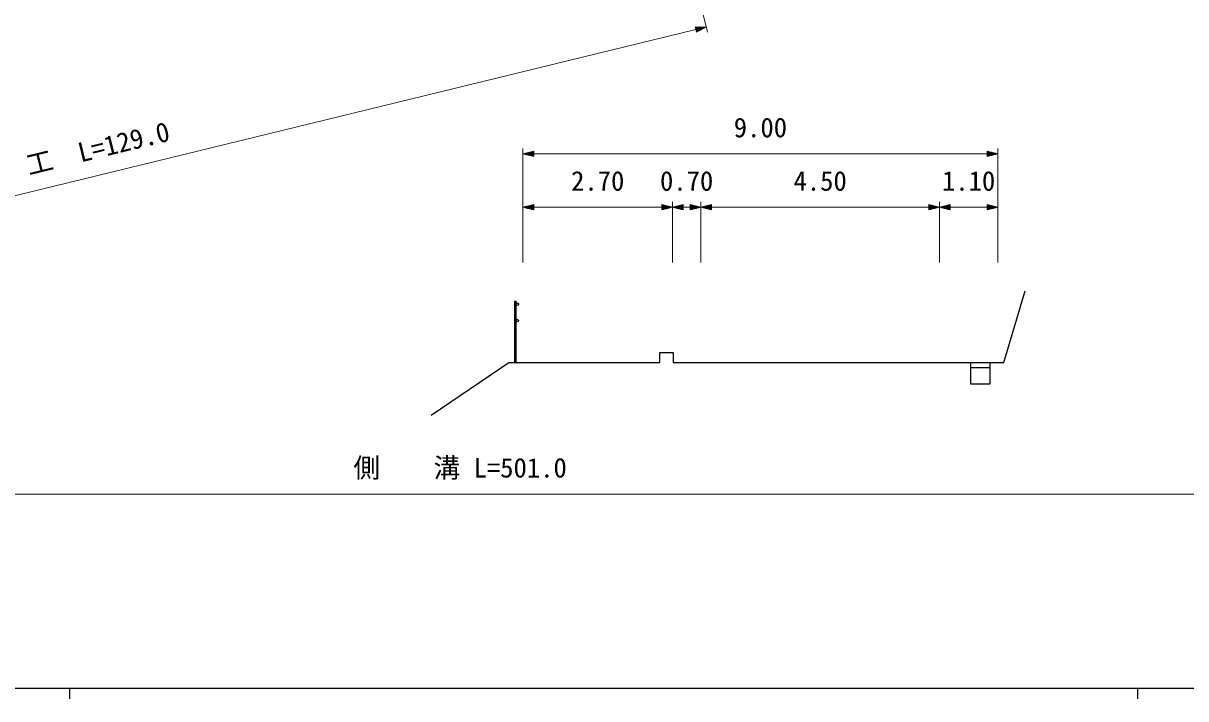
# Model space of a CAD drawing. Units: millimetres, scale not verified. Extents: x 40000 to 680000, y 20000 to 380000.
# Drawn here: x 263666 to 372514, y 204000 to 267224 of the extents above; entities that cross this region are included whole.
import ezdxf
from ezdxf.enums import TextEntityAlignment as Align

# ---------------------------------------------------------------- set-up
doc = ezdxf.new("R2010")
doc.units = ezdxf.units.MM
doc.header["$LTSCALE"] = 1000
for name, color, linetype, lineweight in [('M-BGD', 7, 'Continuous', 25), ('M-STR-HTXT', 7, 'Continuous', 13), ('M-TTL-BAND', 7, 'Continuous', 25)]:
    doc.layers.add(name, color=color, linetype=linetype, lineweight=lineweight)
doc.styles.add('ＭＳ ゴシック', font='')
doc.styles.get('ＭＳ ゴシック').set_extended_font_data('MS Gothic')

msp = doc.modelspace()

# ---------------------------------------------------------------- linework, layer by layer
at = {"layer": 'M-BGD'}
for p, q in [((309695, 235476), (309695, 241217)), ((309695, 241217), (309809, 241217)), ((309809, 235476), (309809, 241217)), ((354208, 234961), (352362, 234961))]:
    msp.add_line(p, q, dxfattribs=at)
for points in [[(301864, 230540), (309144, 235476), (323278, 235476), (323278, 236399), (324521, 236399), (324521, 235476), (355487, 235476), (357475, 242187)], [(352362, 235476), (352362, 233469), (354208, 233469), (354208, 235476)]]:
    msp.add_lwpolyline(points, dxfattribs=at)
for centre in [(309924, 240930), (309924, 239399)]:
    msp.add_circle(centre, 115, dxfattribs=at)
at = {"layer": 'M-STR-HTXT'}
for p, q in [((325989, 273492), (327721, 266388)), ((327602, 266873), (326571, 266879)), ((326571, 266879), (326690, 266394)), ((326778, 266878), (326583, 266831)), ((326595, 266782), (326984, 266877)), ((327190, 266876), (326607, 266734)), ((326619, 266685), (327396, 266874)), ((327602, 266873), (326631, 266636)), ((326642, 266588), (327420, 266777)), ((327237, 266681), (326654, 266539)), ((327602, 266873), (326690, 266394)), ((208545, 237849), (326631, 266636)), ((326666, 266491), (327055, 266585)), ((326872, 266489), (326678, 266442)), ((310458, 244827), (310458, 255500)), ((310458, 255000), (311458, 255250)), ((310458, 255000), (311458, 254750)), ((310458, 255000), (311458, 255000)), ((311458, 255050), (310658, 255050)), ((311458, 254950), (310658, 254950)), ((310858, 255100), (311458, 255100)), ((310858, 254900), (311458, 254900)), ((311458, 255150), (311058, 255150)), ((311458, 254850), (311058, 254850)), ((311258, 255200), (311458, 255200)), ((311258, 254800), (311458, 254800)), ((311458, 254750), (311458, 255250)), ((311458, 255000), (324450, 255000)), ((324450, 255000), (327113, 255000)), ((327113, 255000), (349450, 255000)), ((349450, 255000), (353918, 255000)), ((354918, 255000), (353918, 255250)), ((353918, 255250), (353918, 254750)), ((354118, 255200), (353918, 255200)), ((353918, 255150), (354318, 255150)), ((354518, 255100), (353918, 255100)), ((353918, 255050), (354718, 255050)), ((354918, 255000), (353918, 254750)), ((354918, 255000), (353918, 255000)), ((353918, 254950), (354718, 254950)), ((354518, 254900), (353918, 254900)), ((353918, 254850), (354318, 254850)), ((354118, 254800), (353918, 254800)), ((354918, 244827), (354918, 255500)), ((324450, 244827), (324450, 250500)), ((327113, 244827), (327113, 250500)), ((349450, 244827), (349450, 250500)), ((310458, 250000), (311458, 250250)), ((310458, 250000), (311458, 249750)), ((310458, 250000), (311458, 250000)), ((311458, 250050), (310658, 250050)), ((311458, 249950), (310658, 249950)), ((310858, 250100), (311458, 250100)), ((310858, 249900), (311458, 249900)), ((311458, 250150), (311058, 250150)), ((311458, 249850), (311058, 249850)), ((311258, 250200), (311458, 250200)), ((311258, 249800), (311458, 249800)), ((311458, 249750), (311458, 250250)), ((311458, 250000), (323450, 250000)), ((324450, 250000), (323450, 250250)), ((323450, 250250), (323450, 249750)), ((323650, 250200), (323450, 250200)), ((323450, 250150), (323850, 250150)), ((324050, 250100), (323450, 250100)), ((323450, 250050), (324250, 250050)), ((324450, 250000), (323450, 249750)), ((324450, 250000), (323450, 250000)), ((323450, 249950), (324250, 249950)), ((324050, 249900), (323450, 249900)), ((323450, 249850), (323850, 249850)), ((323650, 249800), (323450, 249800)), ((324450, 250000), (325450, 250250)), ((324450, 250000), (325450, 249750)), ((324450, 250000), (325450, 250000)), ((325450, 250050), (324650, 250050)), ((325450, 249950), (324650, 249950)), ((324850, 250100), (325450, 250100)), ((324850, 249900), (325450, 249900)), ((325450, 250150), (325050, 250150)), ((325450, 249850), (325050, 249850)), ((325250, 250200), (325450, 250200)), ((325250, 249800), (325450, 249800)), ((325450, 249750), (325450, 250250)), ((325450, 250000), (326113, 250000)), ((327113, 250000), (326113, 250250)), ((326113, 250250), (326113, 249750)), ((326313, 250200), (326113, 250200)), ((326113, 250150), (326513, 250150)), ((326713, 250100), (326113, 250100)), ((326113, 250050), (326913, 250050)), ((327113, 250000), (326113, 249750)), ((327113, 250000), (326113, 250000)), ((326113, 249950), (326913, 249950)), ((326713, 249900), (326113, 249900)), ((326113, 249850), (326513, 249850)), ((326313, 249800), (326113, 249800)), ((327113, 250000), (328113, 250250)), ((327113, 250000), (328113, 249750)), ((327113, 250000), (328113, 250000)), ((328113, 250050), (327313, 250050)), ((328113, 249950), (327313, 249950)), ((327513, 250100), (328113, 250100)), ((327513, 249900), (328113, 249900)), ((328113, 250150), (327713, 250150)), ((328113, 249850), (327713, 249850)), ((327913, 250200), (328113, 250200)), ((327913, 249800), (328113, 249800)), ((328113, 249750), (328113, 250250)), ((328113, 250000), (348450, 250000)), ((349450, 250000), (348450, 250250)), ((348450, 250250), (348450, 249750)), ((348650, 250200), (348450, 250200)), ((348450, 250150), (348850, 250150)), ((349050, 250100), (348450, 250100)), ((348450, 250050), (349250, 250050)), ((349450, 250000), (348450, 249750)), ((349450, 250000), (348450, 250000)), ((348450, 249950), (349250, 249950)), ((349050, 249900), (348450, 249900)), ((348450, 249850), (348850, 249850)), ((348650, 249800), (348450, 249800)), ((349450, 250000), (350450, 250250)), ((349450, 250000), (350450, 249750)), ((349450, 250000), (350450, 250000)), ((350450, 250050), (349650, 250050)), ((350450, 249950), (349650, 249950)), ((349850, 250100), (350450, 250100)), ((349850, 249900), (350450, 249900)), ((350450, 250150), (350050, 250150)), ((350450, 249850), (350050, 249850)), ((350250, 250200), (350450, 250200)), ((350250, 249800), (350450, 249800)), ((350450, 249750), (350450, 250250)), ((350450, 250000), (353918, 250000)), ((354918, 250000), (353918, 250250)), ((353918, 250250), (353918, 249750)), ((354118, 250200), (353918, 250200)), ((353918, 250150), (354318, 250150)), ((354518, 250100), (353918, 250100)), ((353918, 250050), (354718, 250050)), ((354918, 250000), (353918, 249750)), ((354918, 250000), (353918, 250000)), ((353918, 249950), (354718, 249950)), ((354518, 249900), (353918, 249900)), ((353918, 249850), (354318, 249850)), ((354118, 249800), (353918, 249800)), ((67290, 223153), (545352, 223153))]:
    msp.add_line(p, q, dxfattribs=at)
at = {"layer": 'M-TTL-BAND'}
for p, q in [((40000, 205000), (579000, 205000)), ((268000, 205000), (268000, 204000)), ((368000, 205000), (368000, 204000))]:
    msp.add_line(p, q, dxfattribs=at)

# ---------------------------------------------------------------- texts
at = {"layer": 'M-STR-HTXT', "style": 'ＭＳ ゴシック'}
for s, p in [('9.00', (332688, 256000)), ('2.70', (317454, 251000)), ('0.70', (325781, 251000)), ('4.50', (338281, 251000)), ('1.10', (352184, 251000)), ('側\u3000\u3000溝 L=501.0', (304571, 224153))]:
    msp.add_text(s, height=1833, dxfattribs=at).set_placement(p, align=Align.BOTTOM_CENTER)
msp.add_text('擁 壁 工  L=129.0', height=1833, rotation=13.701, dxfattribs=at).set_placement((267351, 253214), align=Align.BOTTOM_CENTER)

doc.saveas('drawing.dxf')
